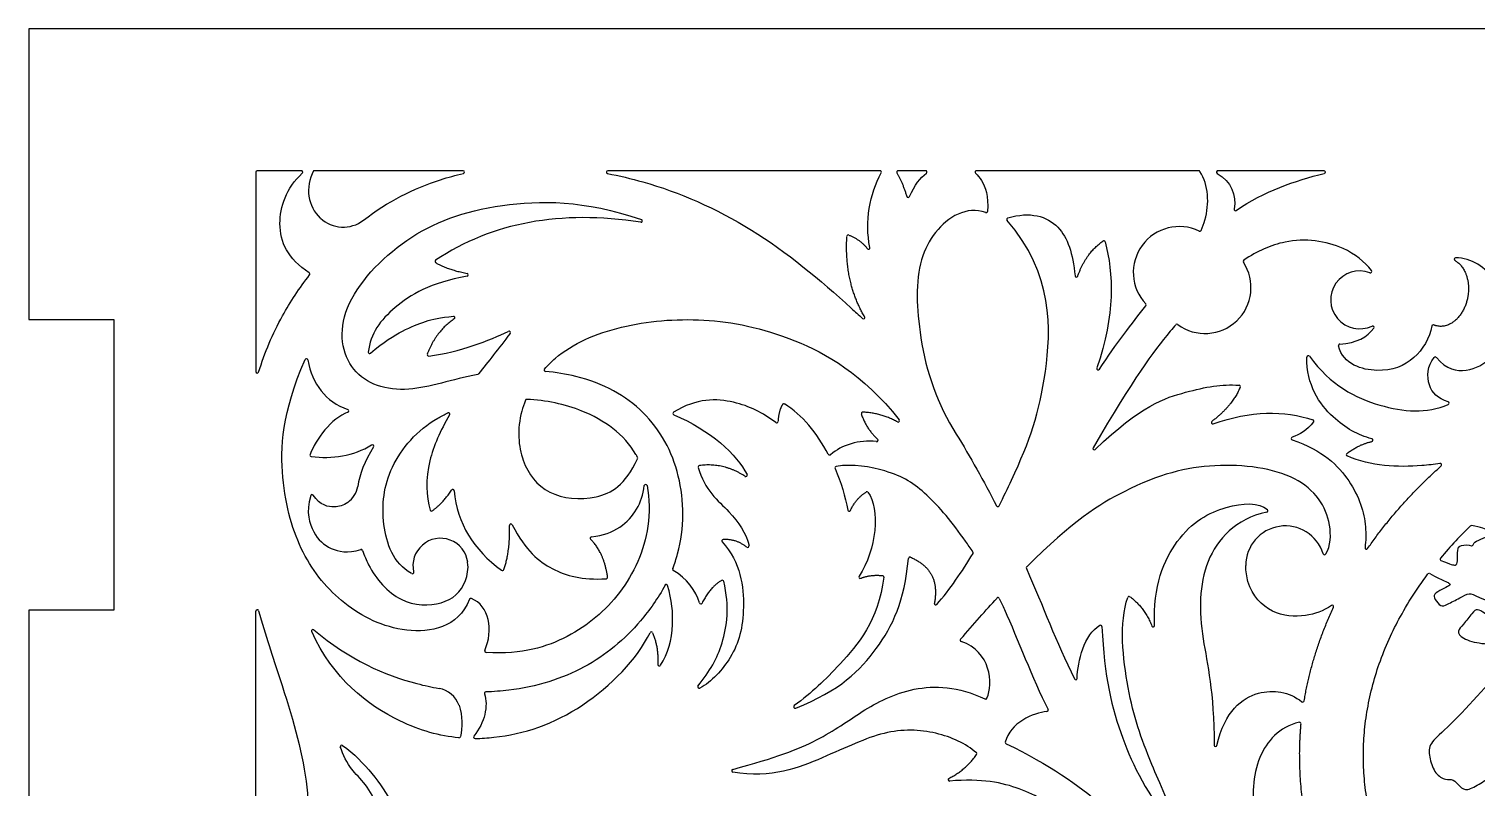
# Model space of a CAD drawing. Header units: millimetres. Extents: x -155 to 473, y -331 to 153.
# Drawn here: x -139.2 to -37.1, y -42.1 to 11.4 of the extents above; entities that cross this region are included whole.
import ezdxf

# ---------------------------------------------------------------- set-up
doc = ezdxf.new("R2010")
doc.units = ezdxf.units.MM
doc.header["$MEASUREMENT"] = 0
doc.layers.add('Layer 03', color=5, linetype='Continuous')

msp = doc.modelspace()

# ---------------------------------------------------------------- linework, layer by layer
at = {"layer": 'Layer 03'}
for p, q in [((130.81, 11.37), (-139.19, 11.37)), ((-139.19, 11.37), (-139.19, -9.13)), ((-123.19, 1.27), (-123.19, -12.8)), ((-119.98, 1.37), (-123.09, 1.37)), ((-108.57, 1.37), (-119.11, 1.37)), ((-79.17, 1.37), (-98.37, 1.37)), ((-75.96, 1.37), (-77.89, 1.37)), ((-56.7, 1.37), (-72.37, 1.37)), ((-47.86, 1.37), (-55.34, 1.37)), ((-139.19, -9.13), (-133.19, -9.13)), ((-133.19, -9.13), (-133.19, -29.63)), ((-133.19, -29.63), (-139.19, -29.63)), ((-139.19, -29.63), (-139.19, -50.13)), ((-123.19, -52.68), (-123.19, -29.69))]:
    msp.add_line(p, q, dxfattribs=at)
for centre, radius, start, end in [((-123.09, 1.27), 0.1, 90, 180), ((-119.98, 1.27), 0.1, 312.0455, 90), ((-108.57, 1.27), 0.1, 282.4509, 90), ((-98.37, 1.27), 0.1, 90, 259.3358), ((-79.17, 1.27), 0.1, 331.5387, 90), ((-77.89, 1.27), 0.1, 90, 209.6922), ((-75.96, 1.27), 0.1, 307.5332, 90), ((-72.37, 1.27), 0.1, 90, 228.2112), ((-56.7, 1.27), 0.1, 31.7985, 90), ((-55.34, 1.27), 0.1, 90, 239.8925), ((-47.86, 1.27), 0.1, 283.3014, 90), ((-77.19, -0.41), 0.1, 196.1861, 335.5009), ((-117.03, -0.27), 2.34, 226.6277, 307.719), ((-71.69, -1.49), 0.1, 249.5108, 355.6713), ((-70.14, -2.06), 0.1, 106.5501, 220.8774), ((-54.1, -1.35), 0.1, 169.1201, 304.3175), ((-96.03, -2.17), 0.1, 261.2268, 70.9249), ((-58.07, -5.81), 3.24, 64.3401, 223.2269), ((-56.62, -2.8), 0.1, 244.3401, 336.1675), ((-81.41, -3.26), 0.1, 69.3136, 176.9446), ((-79.98, -4.07), 0.1, 218.0753, 10.9935), ((-63.39, -3.67), 0.1, 15.2317, 125.3583), ((-110.45, -5.02), 0.1, 123.4821, 239.5521), ((-56.25, -6.87), 3.24, 233.5704, 33.4226), ((-53.46, -5.03), 0.1, 123.6878, 213.4226), ((-38.58, -4.88), 0.1, 90.389, 241.0231), ((-119.48, -5.92), 0.1, 322.4108, 55.5855), ((-108.31, -5.97), 0.1, 280.1658, 79.3282), ((-65.32, -6.04), 0.1, 185.6929, 340.8991), ((-45.35, -7.74), 2.04, 69.6223, 295.4164), ((-44.6, -5.73), 0.1, 249.6223, 37.9952), ((-60.5, -8.1), 0.1, 321.294, 43.2269), ((-109.25, -9), 0.1, 303.6213, 94.6693), ((-80.34, -8.98), 0.1, 226.6528, 30.6426), ((-105.34, -10.05), 0.1, 322.9737, 116.2569), ((-58.23, -9.55), 0.1, 53.5704, 139.6791), ((-44.43, -9.68), 0.1, 322.2904, 115.4164), ((-40.17, -9.6), 0.1, 66.528, 171.5449), ((-58.5, -7.75), 17.99, 188.4938, 211.6885), ((-46.74, -10.96), 0.1, 92.8373, 194.925), ((-119.62, -11.99), 0.1, 10.1049, 156.3372), ((-115.16, -11.43), 0.1, 173.677, 311.9704), ((-111, -11.6), 0.1, 159.3468, 276.9077), ((-48.97, -11.77), 0.1, 35.7831, 179.2407), ((-40.02, -11.86), 0.1, 39.4101, 141.2416), ((-123.09, -12.8), 0.1, 180, 342.7992), ((-107.56, -12.9), 0.1, 280.7337, 322.1805), ((-102.76, -12.69), 0.1, 138.9043, 264.6566), ((-63.78, -12.58), 0.1, 160.9857, 326.4962), ((-53.86, -13.86), 0.1, 337.009, 85.8745), ((-104.09, -14.86), 0.1, 87.4113, 158.227), ((-85.96, -15.17), 0.1, 59.1923, 146.191), ((-39.14, -15.02), 0.1, 293.0989, 73.1912), ((-116.73, -15.57), 0.1, 289.9251, 70.2634), ((-109.6, -15.8), 0.1, 329.0948, 114.3455), ((-93.68, -15.75), 0.1, 121.6342, 247.6506), ((-86.46, -16.31), 0.1, 233.3005, 356.1982), ((-80.39, -15.76), 0.1, 87.3777, 198.1771), ((-77.89, -16.26), 0.1, 241.0369, 38.8344), ((-55.71, -16.39), 0.1, 127.0443, 289.8663), ((-48.68, -16.29), 0.1, 321.7617, 71.9434), ((-114.97, -18.06), 0.1, 326.9917, 121.1322), ((-79.41, -17.64), 0.1, 264.0336, 47.9807), ((-64.06, -18.22), 0.1, 149.6214, 314.2041), ((-50.08, -17.52), 0.1, 108.8403, 251.8442), ((-44.51, -17.63), 0.1, 282.1036, 74.6242), ((-119.27, -18.68), 0.1, 159.3324, 262.1954), ((-96.36, -18.89), 0.1, 335.4011, 27.8914), ((-82.73, -18.58), 0.1, 207.899, 310.8994), ((-46.19, -18.65), 0.1, 126.3069, 245.6295), ((-39.67, -19.37), 0.1, 311.9043, 98.9266), ((-91.9, -19.52), 0.1, 97.4135, 195.4001), ((-88.64, -20.1), 0.1, 236.9151, 27.1613), ((-82.25, -19.59), 0.1, 100.5326, 203.2622), ((-117.72, -20.61), 1.74, 305.4611, 350.3745), ((-109.3, -21.21), 0.1, 5.3956, 146.3979), ((-95.7, -20.85), 0.1, 10.6679, 173.4043), ((-80.1, -21.37), 0.1, 37.2863, 120.93), ((-119.22, -21.57), 0.1, 34.7218, 163.5241), ((-70.86, -22.22), 0.1, 207.2468, 333.3893), ((-110.81, -22.53), 0.1, 196.7303, 303.4752), ((-81.35, -22.55), 0.1, 189.8358, 334.7237), ((-51.92, -22.61), 0.1, 282.3785, 47.4392), ((-105.2, -23.64), 0.1, 27.4757, 181.9263), ((-99.51, -24.55), 0.1, 95.5824, 225.7987), ((-50.59, -26.47), 2.79, 17.359, 180), ((-37.48, -23.76), 0.1, 80.1369, 134.2342), ((-115.75, -25.44), 0.1, 17.9784, 107.5982), ((-110.17, -26.49), 1.94, 7.4616, 192.9793), ((-90.23, -24.74), 0.1, 92.5063, 222.3877), ((-88.51, -25.1), 0.1, 230.8554, 13.3524), ((-44.87, -25.22), 0.1, 171.9329, 325.2142), ((-37.44, -24.98), 0.1, 251.6566, 342.2926), ((-77.06, -25.98), 0.1, 67.1402, 174.1122), ((-72.7, -25.57), 0.1, 328.8069, 33.6867), ((-47.82, -25.61), 0.1, 197.359, 329.7339), ((-39.58, -26.02), 0.1, 140.1646, 247.0244), ((-112.15, -26.95), 0.1, 241.5501, 12.9793), ((-105.8, -26.73), 0.1, 233.6596, 340.5265), ((-98.48, -27.31), 0.1, 272.6789, 8.5624), ((-93.7, -26.73), 0.1, 158.4302, 241.0237), ((-90.29, -27.61), 0.1, 12.8849, 120.1021), ((-80.56, -27.28), 0.1, 146.2003, 292.1566), ((-79.01, -27.28), 0.1, 352.9212, 85.1059), ((-68.76, -26.64), 0.1, 135.0971, 203.7247), ((-40.46, -27.13), 0.1, 62.4834, 143.135), ((-94.25, -27.9), 0.1, 16.6818, 151.9847), ((-123.09, -29.69), 0.1, 15.4726, 180), ((-108.02, -28.89), 0.1, 68.0129, 157.653), ((-91.81, -29.08), 0.1, 195.7925, 333.5548), ((-75.25, -29.15), 0.1, 169.017, 319.0665), ((-70.85, -28.83), 0.1, 25.7222, 137.4667), ((-61.61, -28.76), 0.1, 54.3, 160.8144), ((-47.28, -29.37), 0.1, 334.8233, 125.2355), ((-119.16, -31.08), 0.1, 49.6881, 204.2932), ((-95.3, -31.25), 0.1, 22.4004, 154.1321), ((-63.62, -30.78), 0.1, 2.3709, 119.5547), ((-59.91, -30.71), 0.1, 201.3711, 2.6626), ((-106.95, -32.5), 0.1, 156.9027, 266.5598), ((-73.42, -31.74), 0.1, 139.4039, 251.568), ((-94.74, -33.46), 0.1, 177.1199, 326.1812), ((-65.36, -34.43), 0.1, 206.2782, 358.6941), ((-110.58, -36.93), 1.82, 19.1704, 80.2155), ((-106.97, -35.49), 0.1, 91.3351, 197.7503), ((-91.93, -35.03), 0.1, 140.8411, 298.108), ((-85.16, -36.43), 0.1, 126.2738, 291.2045), ((-71.72, -35.79), 0.1, 244.398, 336.6051), ((-67.41, -36.67), 0.1, 274.2586, 26.9302), ((-49.36, -36), 0.1, 232.9956, 350.5901), ((-49.58, -37.63), 0.1, 354.5351, 102.7236), ((-108.86, -38.52), 0.1, 264.7291, 347.3204), ((-107.73, -38.57), 0.1, 141.3551, 270.2992), ((-117.13, -39.24), 0.1, 54.2128, 200.2491), ((-72.44, -39.74), 0.1, 324.414, 49.7093), ((-70.24, -38.95), 0.1, 166.0959, 244.2454), ((-55.51, -39.14), 0.1, 179.9154, 346.7932), ((-89.53, -40.95), 0.1, 104.9181, 260.4391), ((-74.27, -41.57), 0.1, 116.4591, 274.963)]:
    msp.add_arc(centre, radius, start, end, dxfattribs=at)
for points, knots in [([(-119.42, -5.84), (-120.93, -4.8), (-121.97, -2.74), (-121.06, 0.15), (-119.91, 1.19)], [237.406806, 237.406806, 237.406806, 237.406806, 242.282417, 246.544794, 246.544794, 246.544794, 246.544794]), ([(-115.6, -2.13), (-113.89, -0.8), (-111.55, 0.39), (-109.09, 1.05), (-108.55, 1.17)], [316.479985, 316.479985, 316.479985, 316.479985, 323.864315, 325.948767, 325.948767, 325.948767, 325.948767]), ([(-98.39, 1.17), (-97.56, 1.01), (-94.19, 0.22), (-88.13, -2.39), (-83.08, -6.58), (-80.67, -8.81), (-80.41, -9.05)], [765.56584, 765.56584, 765.56584, 765.56584, 768.354658, 776.842623, 785.330588, 786.380457, 786.380457, 786.380457, 786.380457]), ([(-72.44, 1.19), (-72.28, 1.05), (-71.83, 0.51), (-71.51, -0.43), (-71.59, -1.5)], [2144.690807, 2144.690807, 2144.690807, 2144.690807, 2145.695254, 2147.992646, 2147.992646, 2147.992646, 2147.992646]), ([(-56.53, -2.84), (-56.43, -2.6), (-55.91, -1.21), (-56, 0.33), (-56.61, 1.32)], [2121.939114, 2121.939114, 2121.939114, 2121.939114, 2123.115428, 2128.678022, 2128.678022, 2128.678022, 2128.678022]), ([(-107.54, -13), (-109.35, -13.34), (-112.7, -14.58), (-116.85, -13.2), (-117.67, -8.38), (-112.76, -3.06), (-106.65, -0.75), (-100.03, -0.68), (-96, -2.07)], [1006.122502, 1006.122502, 1006.122502, 1006.122502, 1012.073399, 1018.62821, 1025.183021, 1031.737832, 1038.292643, 1044.344216, 1044.344216, 1044.344216, 1044.344216]), ([(-71.72, -1.58), (-73.06, -1.09), (-75.74, -2.72), (-76.75, -6.14), (-76.45, -9.35), (-76.29, -10.41)], [2148.177931, 2148.177931, 2148.177931, 2148.177931, 2153.721946, 2159.436628, 2161.94821, 2161.94821, 2161.94821, 2161.94821]), ([(-70.17, -1.96), (-68.59, -1.49), (-66.29, -2.15), (-65.58, -4.47), (-65.42, -6.05)], [2196.34974, 2196.34974, 2196.34974, 2196.34974, 2200.399783, 2204.178365, 2204.178365, 2204.178365, 2204.178365]), ([(-70.78, -22.27), (-70.46, -21.64), (-68.73, -18.02), (-67.27, -13.87), (-66.93, -5.92), (-70.22, -2.12)], [2173.500449, 2173.500449, 2173.500449, 2173.500449, 2175.60632, 2185.929996, 2196.150201, 2196.150201, 2196.150201, 2196.150201]), ([(-44.52, -5.67), (-45, -5.06), (-46.63, -3.72), (-50.25, -3.24), (-52.57, -4.31), (-53.52, -4.94)], [4028.231424, 4028.231424, 4028.231424, 4028.231424, 4031.870355, 4036.955065, 4040.547836, 4040.547836, 4040.547836, 4040.547836]), ([(-39.94, -11.8), (-39.24, -12.65), (-37.73, -12.91), (-35.95, -11.97), (-34.91, -9.65), (-35.25, -6.27), (-37.48, -4.77), (-38.58, -4.78)], [3987.98711, 3987.98711, 3987.98711, 3987.98711, 3990.910286, 3993.937098, 3996.963911, 3999.990723, 4002.652953, 4002.652953, 4002.652953, 4002.652953]), ([(-122.99, -12.83), (-122.56, -11.44), (-121.57, -9.11), (-120.11, -6.9), (-119.4, -5.98)], [264.408416, 264.408416, 264.408416, 264.408416, 269.09487, 272.782065, 272.782065, 272.782065, 272.782065]), ([(-108.29, -6.07), (-110.89, -6.54), (-113.72, -8.22), (-115.12, -10.13), (-115.26, -11.42)], [1062.915521, 1062.915521, 1062.915521, 1062.915521, 1067.734191, 1072.597177, 1072.597177, 1072.597177, 1072.597177]), ([(-115.1, -11.5), (-114.19, -10.69), (-112.65, -9.8), (-111.37, -9.27), (-110.18, -8.97), (-109.26, -8.9)], [986.610789, 986.610789, 986.610789, 986.610789, 988.920623, 991.387646, 993.549518, 993.549518, 993.549518, 993.549518]), ([(-102.83, -12.62), (-102.6, -12.35), (-101.22, -10.97), (-97.57, -9.4), (-91.64, -8.88), (-85.54, -10.07), (-80.45, -12.92), (-77.81, -16.2)], [1498.111236, 1498.111236, 1498.111236, 1498.111236, 1499.344407, 1504.773567, 1510.202727, 1515.631887, 1520.831617, 1520.831617, 1520.831617, 1520.831617]), ([(-58.31, -9.49), (-58.44, -9.64), (-59.84, -11.31), (-61.21, -13.16), (-64.15, -18.17)], [4048.428585, 4048.428585, 4048.428585, 4048.428585, 4048.930999, 4053.808042, 4053.808042, 4053.808042, 4053.808042]), ([(-40.27, -9.58), (-40.4, -10.44), (-41.43, -12.12), (-43.85, -13.06), (-46.49, -12.31), (-46.84, -10.99)], [4006.166727, 4006.166727, 4006.166727, 4006.166727, 4009.236731, 4012.553267, 4015.773294, 4015.773294, 4015.773294, 4015.773294]), ([(-108.12, -28.85), (-108.95, -30.88), (-112.81, -31.56), (-117.15, -29.35), (-120.08, -25.81), (-121.58, -20.7), (-121.37, -15.73), (-119.71, -11.95)], [1972.35289, 1972.35289, 1972.35289, 1972.35289, 1977.574821, 1982.872895, 1988.170969, 1993.469043, 1998.62629, 1998.62629, 1998.62629, 1998.62629]), ([(-44.49, -17.54), (-45.44, -17.28), (-47.4, -16.26), (-49.1, -13.75), (-49.07, -11.77)], [4098.986532, 4098.986532, 4098.986532, 4098.986532, 4102.847903, 4107.197236, 4107.197236, 4107.197236, 4107.197236]), ([(-48.89, -11.71), (-47.4, -13.77), (-43.91, -15.53), (-40.63, -15.77), (-39.1, -15.12)], [3971.719586, 3971.719586, 3971.719586, 3971.719586, 3977.516801, 3983.215865, 3983.215865, 3983.215865, 3983.215865]), ([(-39.11, -14.93), (-39.84, -14.71), (-40.68, -13.86), (-40.57, -12.39), (-40.1, -11.8)], [3983.460372, 3983.460372, 3983.460372, 3983.460372, 3985.572375, 3987.80938, 3987.80938, 3987.80938, 3987.80938]), ([(-93.79, -26.69), (-93.66, -26.35), (-92.95, -24.25), (-92.98, -19.95), (-95.51, -15.37), (-99.22, -13.31), (-102.03, -12.85), (-102.77, -12.78)], [1474.645699, 1474.645699, 1474.645699, 1474.645699, 1475.963887, 1482.518698, 1489.073509, 1495.62832, 1497.891757, 1497.891757, 1497.891757, 1497.891757]), ([(-63.99, -18.29), (-60.8, -15.19), (-57.26, -14.07), (-55.08, -13.67), (-53.85, -13.76)], [4054.095293, 4054.095293, 4054.095293, 4054.095293, 4060.035044, 4066.079447, 4066.079447, 4066.079447, 4066.079447]), ([(-104.18, -14.82), (-104.28, -15.08), (-104.8, -16.64), (-104.58, -19.26), (-102.77, -21.61), (-99.22, -22.02), (-97.12, -20.8), (-96.27, -18.94)], [311.235541, 311.235541, 311.235541, 311.235541, 312.289504, 317.718665, 323.147825, 328.576986, 333.583666, 333.583666, 333.583666, 333.583666]), ([(-96.27, -18.85), (-96.31, -18.78), (-97.15, -17.26), (-99.72, -15.43), (-102.72, -14.82), (-104.08, -14.76)], [301.99593, 301.99593, 301.99593, 301.99593, 302.217477, 307.223859, 311.111945, 311.111945, 311.111945, 311.111945]), ([(-86.52, -16.39), (-87.44, -15.71), (-89.29, -14.73), (-92.1, -14.65), (-93.73, -15.66)], [1536.845362, 1536.845362, 1536.845362, 1536.845362, 1540.818891, 1544.873333, 1544.873333, 1544.873333, 1544.873333]), ([(-112.2, -27.04), (-113.52, -26.32), (-114.47, -23.45), (-114.02, -19.52), (-111.65, -16.72), (-109.89, -15.82), (-109.65, -15.71)], [2047.606147, 2047.606147, 2047.606147, 2047.606147, 2052.370288, 2057.376669, 2062.383051, 2063.161043, 2063.161043, 2063.161043, 2063.161043]), ([(-109.52, -15.85), (-110.19, -16.97), (-111.24, -19.37), (-111.19, -21.61), (-110.9, -22.56)], [2063.414553, 2063.414553, 2063.414553, 2063.414553, 2067.270323, 2072.043353, 2072.043353, 2072.043353, 2072.043353]), ([(-50.11, -17.61), (-47.94, -18.33), (-45.69, -20.6), (-44.87, -23.22), (-44.91, -24.73), (-44.97, -25.2)], [4080.242593, 4080.242593, 4080.242593, 4080.242593, 4083.587096, 4087.0881, 4088.763629, 4088.763629, 4088.763629, 4088.763629]), ([(-72.62, -25.52), (-72.79, -25.25), (-73.87, -23.69), (-75.93, -21.19), (-78.2, -19.79), (-81.11, -19.28), (-82.26, -19.49)], [1108.322848, 1108.322848, 1108.322848, 1108.322848, 1109.324871, 1114.48013, 1119.635389, 1123.72159, 1123.72159, 1123.72159, 1123.72159]), ([(-47.74, -25.66), (-47.39, -25.07), (-47.29, -22.92), (-49.29, -19.9), (-55.64, -19.04), (-60.89, -20.38), (-65.64, -23.37), (-68.83, -26.57)], [2811.128712, 2811.128712, 2811.128712, 2811.128712, 2815.182727, 2822.862115, 2830.541503, 2838.220892, 2843.621387, 2843.621387, 2843.621387, 2843.621387]), ([(-39.68, -19.27), (-40.1, -19.34), (-42.15, -19.58), (-44.56, -19.49), (-46.23, -18.74)], [4089.491637, 4089.491637, 4089.491637, 4089.491637, 4090.954984, 4096.523893, 4096.523893, 4096.523893, 4096.523893]), ([(-92, -19.55), (-91.56, -21.15), (-89.69, -22.56), (-88.62, -24.2), (-88.41, -25.07)], [1555.76725, 1555.76725, 1555.76725, 1555.76725, 1559.341875, 1562.625466, 1562.625466, 1562.625466, 1562.625466]), ([(-95.6, -20.83), (-95.42, -21.77), (-95.38, -24.57), (-97.3, -28.66), (-100.97, -31.69), (-104.36, -32.76), (-106.95, -32.6)], [1949.602609, 1949.602609, 1949.602609, 1949.602609, 1952.336794, 1957.343176, 1962.349558, 1967.265334, 1967.265334, 1967.265334, 1967.265334]), ([(-99.52, -24.45), (-97.88, -24.29), (-96.37, -22.99), (-95.87, -21.46), (-95.8, -20.84)], [1943.230777, 1943.230777, 1943.230777, 1943.230777, 1947.184884, 1949.31858, 1949.31858, 1949.31858, 1949.31858]), ([(-119.32, -21.54), (-119.67, -22.74), (-119.15, -24.37), (-118.02, -25.35), (-116.72, -25.64), (-115.78, -25.34)], [2019.85045, 2019.85045, 2019.85045, 2019.85045, 2022.097445, 2024.469335, 2026.764372, 2026.764372, 2026.764372, 2026.764372]), ([(-116.71, -22.02), (-117.03, -22.25), (-117.76, -22.45), (-118.64, -22.23), (-119.14, -21.51)], [2016.431279, 2016.431279, 2016.431279, 2016.431279, 2017.710624, 2019.625647, 2019.625647, 2019.625647, 2019.625647]), ([(-59.81, -30.7), (-59.94, -27.92), (-58.27, -24), (-54.87, -22.11), (-52.44, -22), (-51.85, -22.53)], [2746.041224, 2746.041224, 2746.041224, 2746.041224, 2750.811807, 2756.06438, 2760.937141, 2760.937141, 2760.937141, 2760.937141]), ([(-51.9, -22.7), (-54.1, -23.19), (-56.71, -26.02), (-56.66, -31.35), (-55.61, -35.35), (-55.61, -39.14)], [2761.155414, 2761.155414, 2761.155414, 2761.155414, 2768.031486, 2775.083914, 2781.478822, 2781.478822, 2781.478822, 2781.478822]), ([(-105.11, -23.6), (-104.14, -25.47), (-102.3, -26.94), (-100.2, -27.49), (-98.47, -27.41)], [2085.256677, 2085.256677, 2085.256677, 2085.256677, 2089.440987, 2093.835629, 2093.835629, 2093.835629, 2093.835629]), ([(-37.55, -23.69), (-37.9, -24.03), (-38.62, -24.76), (-39.3, -25.53), (-39.65, -25.95)], [114.265697, 114.265697, 114.265697, 114.265697, 115.722327, 117.3524, 117.3524, 117.3524, 117.3524]), ([(-37.35, -25.01), (-37.33, -24.95), (-37.21, -24.77), (-36.61, -24.54), (-36.01, -24.24), (-36.1, -24.07), (-36.77, -23.78), (-37.47, -23.66)], [121.756489, 121.756489, 121.756489, 121.756489, 122.184862, 123.008921, 123.832981, 124.657041, 125.462052, 125.462052, 125.462052, 125.462052]), ([(-115.66, -25.41), (-115.54, -25.76), (-114.97, -27.15), (-113.07, -29.31), (-109.88, -29.34), (-108.48, -28.18), (-108.18, -26.72), (-108.25, -26.24)], [2026.920788, 2026.920788, 2026.920788, 2026.920788, 2028.114118, 2031.902052, 2035.689985, 2039.477919, 2041.105523, 2041.105523, 2041.105523, 2041.105523]), ([(-90.3, -24.81), (-88.99, -26.24), (-88.56, -29.8), (-89.36, -32.86), (-91.05, -34.67), (-91.88, -35.12)], [1448.099407, 1448.099407, 1448.099407, 1448.099407, 1452.233914, 1456.514027, 1460.203948, 1460.203948, 1460.203948, 1460.203948]), ([(-39.62, -26.11), (-38.9, -26.41), (-38.55, -26.5), (-38.43, -26.25), (-38.47, -25.29), (-38.31, -25.01), (-37.67, -25.01), (-37.47, -25.08)], [117.538905, 117.538905, 117.538905, 117.538905, 118.320063, 119.144123, 119.968183, 120.792243, 121.598299, 121.598299, 121.598299, 121.598299]), ([(-85.12, -36.52), (-82.01, -35.31), (-79, -32.31), (-77.47, -29.02), (-77.16, -25.97)], [1149.655875, 1149.655875, 1149.655875, 1149.655875, 1156.710755, 1164.17182, 1164.17182, 1164.17182, 1164.17182]), ([(-47.34, -29.29), (-47.91, -29.69), (-49.23, -30.14), (-51.58, -30), (-53.15, -28.41), (-53.38, -26.88), (-53.38, -26.47)], [2791.836644, 2791.836644, 2791.836644, 2791.836644, 2794.802275, 2798.303279, 2801.804283, 2802.964656, 2802.964656, 2802.964656, 2802.964656]), ([(-78.91, -27.29), (-79.29, -30.38), (-82.03, -33.57), (-83.96, -35.43), (-85.22, -36.35)], [1137.845703, 1137.845703, 1137.845703, 1137.845703, 1143.990235, 1149.368017, 1149.368017, 1149.368017, 1149.368017]), ([(-37.34, -56.28), (-37.76, -55.88), (-38.7, -54.94), (-40.03, -53.4), (-41.3, -51.68), (-42.34, -49.99), (-43.21, -48.3), (-43.9, -46.61), (-44.45, -44.89), (-44.82, -43.19), (-45.04, -41.53), (-45.11, -39.88), (-45.04, -38.24), (-44.74, -35.98), (-44.13, -33.69), (-43.21, -31.47), (-42.34, -29.78), (-41.45, -28.33), (-40.8, -27.42), (-40.54, -27.07)], [1638.84946, 1638.84946, 1638.84946, 1638.84946, 1640.603771, 1642.831505, 1644.965059, 1647.005925, 1648.783769, 1650.660291, 1652.461517, 1654.195046, 1655.870763, 1657.497748, 1659.124733, 1660.80045, 1664.335205, 1666.211727, 1667.989571, 1670.030437, 1671.336775, 1671.336775, 1671.336775, 1671.336775]), ([(-40.41, -27.04), (-39.4, -27.56), (-38.94, -27.72), (-38.96, -27.89), (-39.56, -28.14), (-40.15, -28.49), (-40.09, -28.83), (-39.6, -29.42), (-39.26, -29.25), (-38.22, -28.73), (-37.62, -28.36), (-37.13, -28.64), (-35.2, -29.41), (-33.53, -29.95), (-33, -30.07), (-33.1, -30.26), (-34.04, -30.52), (-35.29, -30.45), (-36.61, -29.83), (-37.05, -29.48), (-37.38, -29.77), (-38.06, -30.7), (-38.51, -31.07), (-38.19, -31.63), (-36.74, -32.04), (-35.23, -31.98), (-33.82, -31.63), (-33.98, -32.11), (-35.28, -33.64), (-37.28, -35.99), (-39.61, -38.34), (-40.51, -39.07), (-40.44, -40.1), (-40.03, -41.2), (-39.25, -41.63), (-38.77, -41.48), (-38.27, -42.08), (-37.82, -42.41), (-36.79, -41.83), (-35.86, -41.18), (-33.28, -41.33), (-30.75, -41.23), (-29.9, -41.64), (-28.51, -43.75), (-28.34, -44.87), (-28.62, -46.44), (-28.49, -46.44), (-27.59, -45.99), (-27.29, -45.68), (-27.29, -46.03), (-27.38, -46.85), (-27.48, -47.55), (-27.18, -47.44), (-26.24, -46.67), (-25.74, -45.95), (-25.71, -46.12), (-25.72, -46.83), (-25.85, -47.27), (-25.53, -47.16), (-24.9, -46.83), (-24.27, -46.08), (-24.04, -46.3), (-23.3, -47.06), (-23.13, -48.36), (-23.09, -48.78), (-22.74, -48.63), (-22.16, -47.72), (-22, -48.01), (-22.03, -49.74), (-22.1, -50.89), (-21.97, -51.02), (-21.62, -50.62), (-21.04, -49.53), (-20.67, -48.7), (-20.48, -48.89), (-20.23, -49.51), (-20.03, -49.4), (-19.12, -48.31), (-18.74, -47.23), (-18.53, -46.41), (-18.28, -46.57), (-17.5, -47.38), (-16.75, -47.88), (-15.63, -48.03), (-15.65, -48.37), (-16.1, -51.4), (-16.72, -53.2), (-17.37, -54.53), (-17.51, -55.42), (-17.33, -57.19), (-18.05, -59.74), (-18.87, -61.72), (-19.22, -62.11), (-20.33, -62.14), (-20.64, -62.31), (-21.32, -63.9), (-21.85, -64.55), (-22.32, -64.11), (-22.74, -63.44), (-23.03, -62.94), (-23.26, -63.07), (-23.71, -63.42), (-24.1, -63.62), (-24.09, -63.24), (-23.68, -62.55), (-23.42, -62), (-23.53, -61.75), (-23.87, -61.14), (-24.19, -61.5), (-24.99, -62.15), (-25.59, -62.68), (-25.87, -62.76), (-26.85, -61.87), (-28, -60.67), (-28.34, -60.1), (-28.14, -59.99), (-27.3, -59.57), (-26.24, -59.27), (-26.28, -59.08), (-26.52, -58.1), (-26.74, -58.07), (-27.61, -58.1), (-28.46, -58.29), (-29.52, -58.82), (-30.4, -59.28), (-30.64, -59.14), (-31.26, -58.54), (-31.23, -58.26), (-31.09, -57.74), (-30.92, -57.79), (-30.36, -58.07), (-29.39, -58.2), (-28.13, -57.94), (-27.36, -57.38), (-26.84, -56.38), (-26.75, -55.81), (-26.9, -55.63), (-27.81, -55.4), (-27.88, -55.62), (-28.19, -56.22), (-28.8, -56.69), (-29.63, -56.8), (-30.47, -56.56), (-30.75, -56.34), (-30.65, -56.24), (-29.46, -55.83), (-28.74, -54.94), (-28.58, -54.5), (-28.88, -54.03), (-29.33, -53.81), (-29.53, -54.1), (-30.15, -54.71), (-30.87, -55.07), (-31.71, -54.96), (-31.92, -54.64), (-31.64, -54.34), (-30.08, -53.7), (-29.5, -52.94), (-29.53, -52.72), (-30.12, -52.26), (-30.32, -52.5), (-30.67, -52.84), (-31.51, -53.31), (-32.17, -53.41), (-32.04, -53.05), (-32.01, -52.62), (-31.75, -52.58), (-30.96, -52.24), (-30.11, -51.34), (-29.77, -50.75), (-29.74, -50.47), (-30.3, -49.73), (-30.52, -49.98), (-30.99, -50.62), (-31.71, -51.11), (-32.35, -51.2), (-32.37, -50.98), (-32.19, -49.35), (-32.16, -46.86), (-32.48, -44.22), (-32.68, -44.06), (-33.3, -43.78), (-33.8, -44.02), (-33.86, -44.24), (-33.74, -45.62), (-33.72, -48.01), (-33.81, -49.75), (-33.97, -49.92), (-34.57, -49.33), (-35.55, -48.83), (-36.38, -48.64), (-36.72, -48.66), (-36.95, -48.84), (-37.05, -49.5), (-36.6, -49.97), (-35.71, -50.61), (-34.94, -51.19), (-34.97, -51.37), (-35.42, -51.61), (-35.99, -52.03), (-35.84, -52.38), (-35.49, -53.07), (-35.21, -53.15), (-34.59, -52.99), (-34, -52.68), (-33.79, -52.88), (-33.38, -53.57), (-33.46, -53.74), (-34.44, -53.86), (-35.56, -53.8), (-35.93, -53.5), (-36.53, -52.84), (-37.04, -52.48), (-37.17, -52.86), (-37.28, -53.66), (-37.06, -54.02), (-36.56, -54.51), (-35.98, -54.97), (-36.14, -55.31), (-36.87, -55.86), (-37.19, -56.27)], [1671.477538, 1671.477538, 1671.477538, 1671.477538, 1672.321394, 1673.185856, 1674.050318, 1674.914779, 1675.779241, 1676.643703, 1677.508164, 1678.372626, 1679.237087, 1680.101549, 1680.966011, 1681.830472, 1682.694934, 1683.559396, 1684.423857, 1685.288319, 1686.152781, 1687.017242, 1687.881704, 1688.746166, 1689.610627, 1690.475089, 1691.339551, 1692.204012, 1693.068474, 1693.932935, 1694.797397, 1695.661859, 1696.52632, 1697.390782, 1698.255244, 1699.119705, 1699.984167, 1700.848629, 1701.71309, 1702.577552, 1703.442014, 1704.306475, 1705.170937, 1706.035398, 1706.89986, 1707.764322, 1708.628783, 1709.493245, 1710.357707, 1711.222168, 1712.08663, 1712.951092, 1713.815553, 1714.680015, 1715.544477, 1716.408938, 1717.2734, 1718.137862, 1719.002323, 1719.866785, 1720.731246, 1721.595708, 1722.46017, 1723.324631, 1724.189093, 1725.053555, 1725.918016, 1726.782478, 1727.64694, 1728.511401, 1729.375863, 1730.240325, 1731.104786, 1731.969248, 1732.83371, 1733.698171, 1734.562633, 1735.427094, 1736.291556, 1737.156018, 1738.020479, 1738.884941, 1739.749403, 1740.613864, 1741.478326, 1742.342788, 1743.207249, 1744.071711, 1744.936173, 1745.800634, 1746.665096, 1747.529558, 1748.394019, 1749.258481, 1750.122942, 1750.987404, 1751.851866, 1752.716327, 1753.580789, 1754.445251, 1755.309712, 1756.174174, 1757.038636, 1757.903097, 1758.767559, 1759.632021, 1760.496482, 1761.360944, 1762.225405, 1763.089867, 1763.954329, 1764.81879, 1765.683252, 1766.547714, 1767.412175, 1768.276637, 1769.141099, 1770.00556, 1770.870022, 1771.734484, 1772.598945, 1773.463407, 1774.327869, 1775.19233, 1776.056792, 1776.921253, 1777.785715, 1778.650177, 1779.514638, 1780.3791, 1781.243562, 1782.108023, 1782.972485, 1783.836947, 1784.701408, 1785.56587, 1786.430332, 1787.294793, 1788.159255, 1789.023717, 1789.888178, 1790.75264, 1791.617101, 1792.481563, 1793.346025, 1794.210486, 1795.074948, 1795.93941, 1796.803871, 1797.668333, 1798.532795, 1799.397256, 1800.261718, 1801.12618, 1801.990641, 1802.855103, 1803.719565, 1804.584026, 1805.448488, 1806.312949, 1807.177411, 1808.041873, 1808.906334, 1809.770796, 1810.635258, 1811.499719, 1812.364181, 1813.228643, 1814.093104, 1814.957566, 1815.822028, 1816.686489, 1817.550951, 1818.415412, 1819.279874, 1820.144336, 1821.008797, 1821.873259, 1822.737721, 1823.602182, 1824.466644, 1825.331106, 1826.195567, 1827.060029, 1827.924491, 1828.788952, 1829.653414, 1830.517876, 1831.382337, 1832.246799, 1833.11126, 1833.975722, 1834.840184, 1835.704645, 1836.569107, 1837.433569, 1838.29803, 1839.162492, 1840.026954, 1840.891415, 1841.755877, 1842.620339, 1843.4848, 1844.349262, 1845.213724, 1846.078185, 1846.942647, 1847.807108, 1848.67157, 1849.536032, 1850.400493, 1851.264955, 1852.129417, 1852.993878, 1853.85834, 1854.722802, 1855.587263, 1856.451725, 1857.316187, 1858.180648, 1859.04511, 1859.853549, 1859.853549, 1859.853549, 1859.853549]), ([(-94.33, -27.86), (-94.82, -28.77), (-96.47, -31.1), (-99.79, -33.88), (-103.86, -35.18), (-106.42, -35.37), (-106.97, -35.39)], [690.051514, 690.051514, 690.051514, 690.051514, 693.751393, 700.306204, 706.861014, 708.609338, 708.609338, 708.609338, 708.609338]), ([(-94.66, -33.51), (-94.11, -32.69), (-93.67, -30.94), (-93.84, -28.91), (-94.15, -27.88)], [683.203084, 683.203084, 683.203084, 683.203084, 686.912903, 689.815366, 689.815366, 689.815366, 689.815366]), ([(-92.01, -34.97), (-91.16, -33.93), (-90.11, -32.03), (-89.77, -29.39), (-90.19, -27.58)], [1460.47843, 1460.47843, 1460.47843, 1460.47843, 1464.371871, 1468.579458, 1468.579458, 1468.579458, 1468.579458]), ([(-70.76, -28.79), (-70.64, -29.04), (-69.59, -31.29), (-68.44, -34.41), (-67.32, -36.62)], [1228.484125, 1228.484125, 1228.484125, 1228.484125, 1229.142751, 1234.191515, 1234.191515, 1234.191515, 1234.191515]), ([(-58.14, -45.06), (-58.76, -43.37), (-60.42, -39.66), (-61.78, -35.68), (-62.32, -30.49), (-61.7, -28.72)], [2872.054439, 2872.054439, 2872.054439, 2872.054439, 2877.991476, 2886.397612, 2894.610999, 2894.610999, 2894.610999, 2894.610999]), ([(-122.99, -29.67), (-122.53, -31.34), (-121.03, -35.76), (-119.24, -41.75), (-119.53, -47.92), (-121.68, -51.43), (-123.02, -52.75)], [525.300014, 525.300014, 525.300014, 525.300014, 530.129511, 538.617476, 547.105441, 554.084199, 554.084199, 554.084199, 554.084199]), ([(-108.87, -38.62), (-110.21, -38.49), (-113.72, -37.56), (-117.75, -34.44), (-119.25, -31.12)], [177.296968, 177.296968, 177.296968, 177.296968, 182.191978, 189.807313, 189.807313, 189.807313, 189.807313]), ([(-119.1, -31), (-116.57, -33.14), (-113.52, -34.46), (-110.78, -35.05), (-110.27, -35.14)], [190.07715, 190.07715, 190.07715, 190.07715, 196.357912, 197.832525, 197.832525, 197.832525, 197.832525]), ([(-107.73, -38.67), (-107.29, -38.66), (-104.72, -38.51), (-100.12, -36.97), (-96.29, -33.07), (-95.39, -31.21)], [712.557109, 712.557109, 712.557109, 712.557109, 714.18348, 722.101472, 729.74709, 729.74709, 729.74709, 729.74709]), ([(-63.52, -30.77), (-63.37, -34.32), (-62.3, -38.71), (-60.39, -42.5), (-58.32, -45.16)], [2855.891779, 2855.891779, 2855.891779, 2855.891779, 2864.000356, 2871.77154, 2871.77154, 2871.77154, 2871.77154]), ([(-89.56, -40.85), (-86.55, -40.05), (-83.2, -38.75), (-80.58, -36.76), (-77.03, -34.86), (-73.65, -34.98), (-71.77, -35.88)], [1305.448344, 1305.448344, 1305.448344, 1305.448344, 1310.238345, 1315.250206, 1320.262067, 1325.195082, 1325.195082, 1325.195082, 1325.195082]), ([(-55.42, -39.16), (-54.84, -36.72), (-52.6, -34.98), (-50.34, -35.38), (-49.42, -36.08)], [2781.770078, 2781.770078, 2781.770078, 2781.770078, 2786.683228, 2791.15548, 2791.15548, 2791.15548, 2791.15548]), ([(-49.6, -37.53), (-51.03, -37.86), (-52.89, -39.99), (-52.96, -44.16), (-52.01, -49.09), (-51.88, -52.72), (-51.95, -54.25)], [433.514627, 433.514627, 433.514627, 433.514627, 439.73262, 446.691313, 453.650007, 457.685128, 457.685128, 457.685128, 457.685128]), ([(-72.38, -39.67), (-73.12, -39.04), (-75.17, -38.07), (-78.82, -37.96), (-82.85, -39.93), (-86.81, -41.51), (-89.55, -41.05)], [1286.57049, 1286.57049, 1286.57049, 1286.57049, 1291.171786, 1295.918796, 1300.665806, 1305.176909, 1305.176909, 1305.176909, 1305.176909]), ([(-114.63, -43.88), (-114.81, -42.39), (-116.6, -40.94), (-117.02, -39.83), (-117.23, -39.27)], [475.429556, 475.429556, 475.429556, 475.429556, 478.569459, 481.321428, 481.321428, 481.321428, 481.321428]), ([(-117.08, -39.16), (-115.45, -40.33), (-113.2, -43.54), (-111.74, -47.2), (-111.3, -51.29), (-113.04, -54.09), (-115.24, -54.53), (-116.35, -54.84), (-116.58, -54.92)], [481.57631, 481.57631, 481.57631, 481.57631, 484.649564, 487.886547, 491.123529, 494.360512, 497.597494, 498.463969, 498.463969, 498.463969, 498.463969]), ([(-70.28, -39.04), (-64.16, -42), (-60.68, -46.4), (-59.01, -49.11), (-58.55, -50.04)], [1238.683223, 1238.683223, 1238.683223, 1238.683223, 1247.245531, 1251.916667, 1251.916667, 1251.916667, 1251.916667]), ([(-66.45, -44), (-67.12, -43.29), (-69.04, -42.11), (-71.98, -41.48), (-74.26, -41.67)], [1274.690159, 1274.690159, 1274.690159, 1274.690159, 1279.170758, 1283.44419, 1283.44419, 1283.44419, 1283.44419])]:
    msp.add_open_spline(points, degree=3, knots=knots, dxfattribs=at)
for points, degree in [([(-119.11, 1.37), (-119.73, 0.17), (-119.53, -1.13), (-118.64, -1.98)], 3), ([(-79.89, -4.05), (-80.25, -2.19), (-79.91, -0.3), (-79.09, 1.22)], 3), ([(-77.98, 1.22), (-77.56, 0.48), (-77.29, -0.44)], 2), ([(-77.1, -0.46), (-76.73, 0.36), (-76.32, 0.87), (-75.9, 1.19)], 3), ([(-55.39, 1.18), (-54.42, 0.61), (-54.01, -0.35), (-54.2, -1.33)], 3), ([(-54.05, -1.43), (-52.09, -0.09), (-49.9, 0.68), (-47.84, 1.17)], 3), ([(-96.05, -2.27), (-101.71, -1.39), (-106.49, -2.28), (-110.51, -4.94)], 3), ([(-80.26, -8.93), (-81.69, -6.52), (-81.51, -3.26)], 2), ([(-81.38, -3.17), (-80.58, -3.47), (-80.06, -4.13)], 2), ([(-65.23, -6.07), (-64.67, -4.46), (-63.45, -3.59)], 2), ([(-63.3, -3.65), (-62.7, -5.83), (-62.59, -8.81), (-63.88, -12.54)], 3), ([(-110.51, -5.11), (-109.64, -5.62), (-108.29, -5.87)], 2), ([(-63.7, -12.63), (-62.5, -10.82), (-61.4, -9.38), (-60.43, -8.16)], 3), ([(-109.2, -9.08), (-110.48, -9.94), (-111.1, -11.56)], 2), ([(-110.99, -11.7), (-108.81, -11.43), (-106.68, -10.59), (-105.39, -9.96)], 3), ([(-105.26, -10.11), (-106.06, -11.17), (-106.81, -12.1), (-107.48, -12.96)], 3), ([(-46.75, -10.86), (-45.55, -10.8), (-44.81, -10.33), (-44.35, -9.74)], 3), ([(-119.52, -11.97), (-119.21, -13.69), (-118.27, -14.91), (-116.7, -15.47)], 3), ([(-53.77, -13.9), (-54.33, -15.22), (-55.77, -16.31)], 2), ([(-86.04, -15.11), (-86.31, -15.52), (-86.37, -16.32)], 2), ([(-82.82, -18.63), (-83.6, -17.14), (-84.66, -15.83), (-85.91, -15.08)], 3), ([(-116.7, -15.66), (-117.87, -16.09), (-118.95, -17.57), (-119.36, -18.64)], 3), ([(-93.72, -15.84), (-91.13, -16.9), (-89.25, -18.68), (-88.55, -20.05)], 3), ([(-80.49, -15.79), (-80.14, -16.84), (-79.34, -17.56)], 2), ([(-77.94, -16.35), (-79.07, -15.72), (-80.39, -15.66)], 2), ([(-55.67, -16.48), (-53.06, -15.54), (-50.64, -15.54), (-48.65, -16.19)], 3), ([(-73.8, -17.2), (-72.82, -18.79), (-71.84, -20.55), (-70.95, -22.27)], 3), ([(-48.6, -16.35), (-49.06, -16.94), (-49.59, -17.24), (-50.11, -17.42)], 3), ([(-119.28, -18.78), (-117.83, -18.98), (-116.28, -18.74), (-115.02, -17.97)], 3), ([(-114.88, -18.11), (-115.54, -19.13), (-115.86, -20.05), (-116, -20.9)], 3), ([(-79.42, -17.73), (-80.68, -17.6), (-81.87, -17.97), (-82.66, -18.66)], 3), ([(-46.25, -18.57), (-45.37, -17.92), (-44.49, -17.73)], 2), ([(-88.69, -20.18), (-90.2, -19.2), (-91.91, -19.42)], 2), ([(-82.34, -19.63), (-81.91, -20.61), (-81.61, -21.63), (-81.45, -22.57)], 3), ([(-110.75, -22.61), (-110.05, -22.15), (-109.39, -21.15)], 2), ([(-109.2, -21.2), (-108.98, -23.52), (-107.85, -25.34), (-105.86, -26.81)], 3), ([(-81.26, -22.59), (-80.83, -21.7), (-80.15, -21.29)], 2), ([(-80.02, -21.31), (-79.16, -22.44), (-79.41, -25.37), (-80.65, -27.23)], 3), ([(-105.7, -26.76), (-105.24, -25.46), (-105.3, -23.65)], 2), ([(-98.38, -27.29), (-98.64, -25.53), (-99.58, -24.62)], 2), ([(-88.57, -25.18), (-89.28, -24.6), (-90.23, -24.64)], 2), ([(-77.02, -25.89), (-74.89, -26.79), (-75.34, -29.13)], 2), ([(-75.17, -29.22), (-74.25, -28.16), (-73.39, -26.91), (-72.61, -25.62)], 3), ([(-91.91, -29.1), (-92.14, -28.27), (-92.79, -27.35), (-93.75, -26.82)], 3), ([(-90.34, -27.52), (-91.16, -28), (-91.72, -29.12)], 2), ([(-80.52, -27.37), (-79.86, -27.1), (-79, -27.18)], 2), ([(-68.85, -26.68), (-67.64, -29.43), (-66.79, -31.77), (-65.45, -34.47)], 3), ([(-107.04, -32.46), (-106.42, -31.02), (-106.72, -29.31), (-107.99, -28.8)], 3), ([(-73.49, -31.67), (-72.57, -30.59), (-71.71, -29.63), (-70.92, -28.77)], 3), ([(-61.55, -28.67), (-60.52, -29.42), (-60, -30.74)], 2), ([(-95.21, -31.21), (-94.78, -32.25), (-94.84, -33.45)], 2), ([(-65.27, -34.43), (-65.24, -33.23), (-64.77, -31.32), (-63.67, -30.69)], 3), ([(-71.63, -35.83), (-71.18, -34.79), (-71.35, -32.53), (-73.45, -31.83)], 3), ([(-107.06, -35.52), (-106.79, -36.38), (-107.04, -37.54), (-107.81, -38.5)], 3), ([(-108.86, -36.33), (-108.61, -37.07), (-108.62, -37.89), (-108.76, -38.54)], 3), ([(-67.4, -36.77), (-68.36, -36.84), (-70, -37.57), (-70.34, -38.93)], 3), ([(-74.32, -41.48), (-73.15, -40.91), (-72.36, -39.8)], 2)]:
    msp.add_open_spline(points, degree=degree, dxfattribs=at)
for points, weights, knots in [([(-38.62, -4.97), (-37.41, -5.64), (-37.72, -7.5), (-38.13, -9.88), (-39.84, -9.59), (-39.99, -9.57), (-40.13, -9.51)], [0.918649415582, 0.755915835598, 1, 0.707106781187, 1, 0.964991890135, 0.93835248038], [4002.915859, 4002.915859, 4002.915859, 4004.224891, 4004.224891, 4005.795688, 4005.795688, 4005.983438, 4005.983438, 4005.983438]), ([(-46.4, -51.91), (-49.58, -46.12), (-49.58, -39.88), (-49.58, -38.76), (-49.48, -37.64)], [0.890165367723, 0.926777020074, 1, 0.985957605396, 0.973261700459], [468.8342702, 468.8342702, 468.8342702, 469.226968, 469.226968, 469.3022779, 469.3022779, 469.3022779])]:
    msp.add_rational_spline(points, weights, degree=2, knots=knots, dxfattribs=at)
for points, weights in [([(-44.79, -25.28), (-42.63, -22.16), (-39.6, -19.45)], [0.876041696187, 0.861144610615, 0.856115905638]), ([(-49.26, -36.01), (-48.7, -32.64), (-47.19, -29.42)], [0.95589614238, 0.922631684275, 0.900179170872])]:
    msp.add_rational_spline(points, weights, degree=2, dxfattribs=at)

doc.saveas('drawing.dxf')
